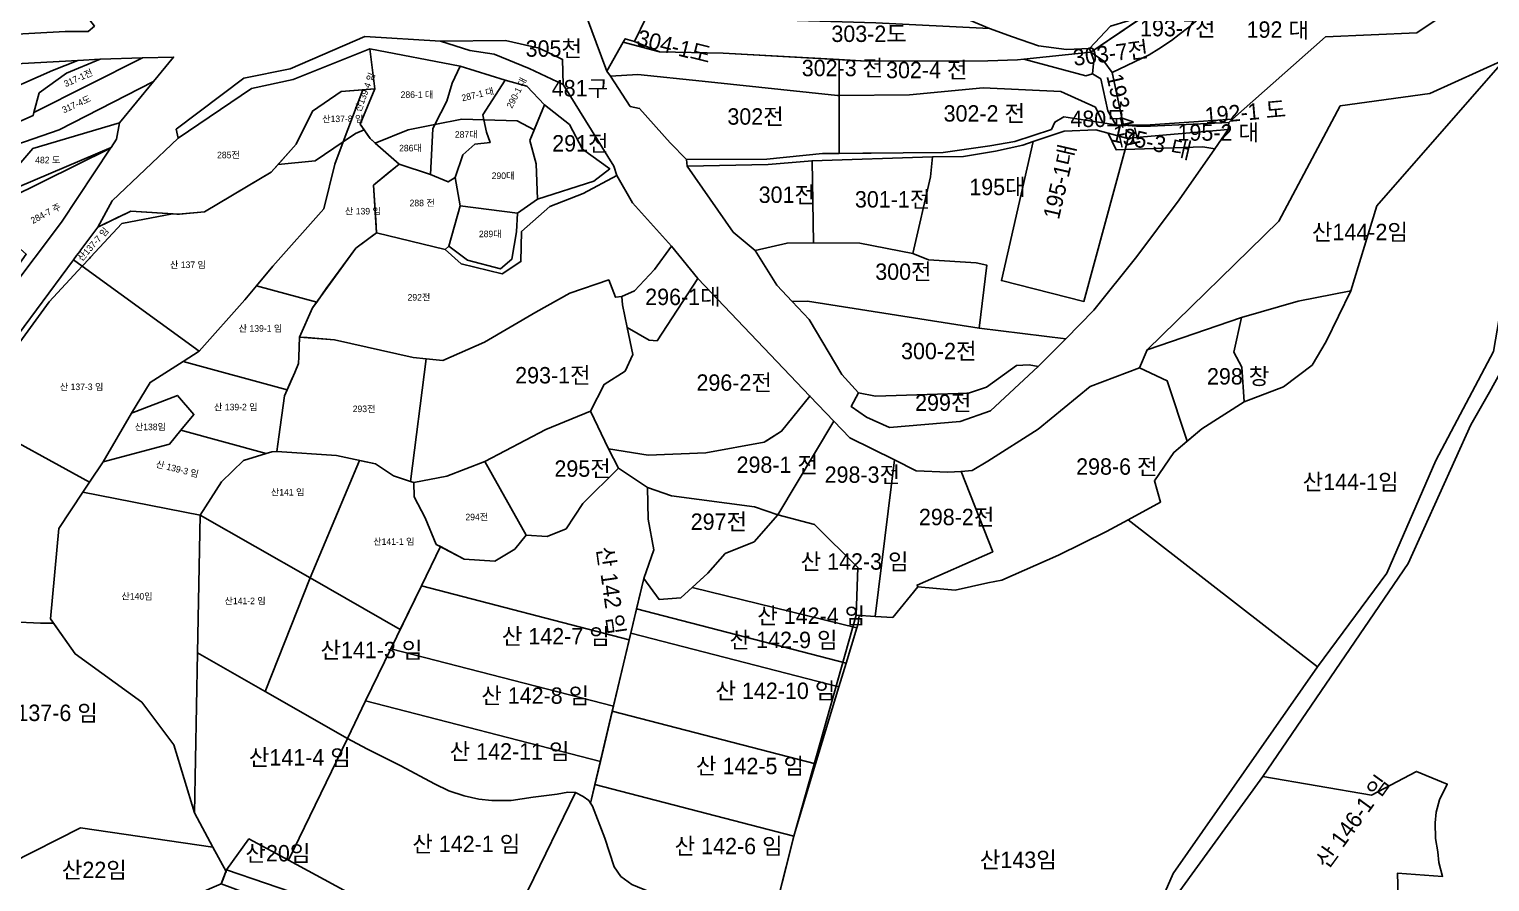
# Model space of a CAD drawing. Header units: metres. Extents: x 245462 to 249549, y 373212 to 377851.
# Drawn here: x 248763.9 to 249209.2, y 375895.3 to 376155.1 of the extents above; entities that cross this region are included whole.
import ezdxf

# ---------------------------------------------------------------- set-up
doc = ezdxf.new("R2010")
doc.units = ezdxf.units.M
doc.layers.add('00_지번', color=6, linetype='Continuous')
doc.layers.add('00_지적', color=6, linetype='Continuous')
doc.styles.get("Standard").update_dxf_attribs({"font": ''})
doc.styles.get('Standard').set_extended_font_data('Gulim')

msp = doc.modelspace()

# ---------------------------------------------------------------- linework, layer by layer
at = {"layer": '00_지적', "linetype": 'Continuous'}
for points in [[(249079.67, 376189.11), (249126.73, 376205.74), (249125.31, 376200.92), (249121.11, 376195.32), (249120.26, 376190.89), (249119.03, 376180.44), (249113.26, 376173.43), (249110.56, 376167.81), (249106.92, 376166.02), (249103.75, 376163.17), (249101.27, 376158.82), (249098.92, 376157.68), (249093.51, 376156.04), (249087.14, 376149.29), (249080.17, 376148.91), (249071.61, 376150.06), (249063.66, 376152.78), (249056.61, 376155.34), (249045.31, 376160.15), (249043.28, 376165.65), (249077.84, 376185.81), (249079.67, 376189.11)], [(248934.78, 376182.12), (248956.96, 376184.67), (248980.15, 376175.98), (248965.73, 376170.46), (248958.84, 376166.44), (248954.93, 376162.04), (248953.22, 376160.12), (248951.95, 376158.69), (248948.44, 376151.42), (248945.6, 376152.21), (248944.99, 376151.13), (248940.04, 376142.34), (248932.14, 376163.41), (248932.91, 376165.3), (248936.21, 376173.45), (248934.78, 376182.12)], [(249102.13, 376157.96), (249115.82, 376164.45), (249135.09, 376174.77), (249154.97, 376184.76), (249165.98, 376184.77), (249171.4, 376182.97), (249173.17, 376181.66), (249170.83, 376180.26), (249168.29, 376180.58), (249158.51, 376180.08), (249150.3, 376178.14), (249143.05, 376175.51), (249136.32, 376171.81), (249129.13, 376165.8), (249117.43, 376155.76), (249114.49, 376153.46), (249112.16, 376151.64), (249108.24, 376149.13), (249105.33, 376147.27), (249094.09, 376141.97), (249091.51, 376145.37), (249087.58, 376148.12), (249102.13, 376157.96)], [(249105.59, 376126.03), (249101.31, 376125.87), (249098.18, 376126), (249097.44, 376126.15), (249094.09, 376141.97), (249105.33, 376147.27), (249108.24, 376149.13), (249112.16, 376151.64), (249114.49, 376153.46), (249117.43, 376155.76), (249129.13, 376165.8), (249136.32, 376171.81), (249143.05, 376175.51), (249150.3, 376178.14), (249158.51, 376180.08), (249168.29, 376180.58), (249170.83, 376180.26), (249175.95, 376179.61), (249191.47, 376168.16), (249199.31, 376162.37), (249186.89, 376153.99), (249159.1, 376152.8), (249130.72, 376127.73), (249105.59, 376126.03)], [(248779.56, 376161.55), (248783.76, 376156.09), (248781.9, 376154.38), (248774.82, 376154.42), (248754.49, 376153.33), (248737.13, 376147.83), (248723.6, 376141.36), (248720.09, 376146.38), (248728.69, 376152.13), (248739.88, 376162.86), (248747.83, 376165.68), (248754.48, 376161.36), (248769.7, 376158.36), (248779.56, 376161.55)], [(248980.91, 376158.26), (249021.96, 376157.1), (249056.61, 376155.34), (249063.66, 376152.78), (249071.61, 376150.06), (249080.17, 376148.91), (249087.14, 376149.29), (249087.58, 376148.12), (249067.08, 376145.97), (249065.2, 376145.77), (249056.18, 376145.5), (249019.16, 376145.41), (248975.51, 376147.82), (248956.08, 376148.2), (248948.44, 376151.42), (248951.95, 376158.69), (248953.22, 376160.12), (248974.58, 376158.43), (248980.91, 376158.26)], [(249102.75, 376158.38), (249087.58, 376148.12), (249087.14, 376149.29), (249093.51, 376156.04)], [(248867.74, 376149.09), (248844.4, 376139.75), (248831.68, 376137.05), (248809.29, 376121.9), (248808.73, 376124.66), (248829.37, 376140.24), (248843.48, 376143.01), (248866.21, 376152.87), (248889.27, 376151.5), (248898.19, 376148.63), (248905.63, 376147.48), (248916.29, 376143.19), (248926.67, 376138.32), (248942.16, 376113.39), (248943.03, 376110.51), (248932.77, 376105.03), (248922.66, 376101.05), (248914, 376093.51), (248913.8, 376084.3), (248908.13, 376080.6), (248895.64, 376083.68), (248890.72, 376088.03), (248891.83, 376088.99), (248897.51, 376084.71), (248907.6, 376082.14), (248911.03, 376085.04), (248912.44, 376093.37), (248912.81, 376099.1), (248918.85, 376103.32), (248936.03, 376108.78), (248940.88, 376112.58), (248932.6, 376118.54), (248928.64, 376126.06), (248920.99, 376132.03), (248915.63, 376137.79), (248909, 376139.59), (248895.27, 376143.85), (248867.74, 376149.09)], [(248869.27, 376136.95), (248858.99, 376136.1), (248850.28, 376130.16), (248845.32, 376120.14), (248837.69, 376111.55), (248817.33, 376099.5), (248809.45, 376098.73), (248794.89, 376099.65), (248784.83, 376094.84), (248789.23, 376102.78), (248809.29, 376121.9), (248831.68, 376137.05), (248844.4, 376139.75), (248867.74, 376149.09), (248869.27, 376136.95)], [(248887.58, 376126.09), (248879.42, 376124.46), (248869.4, 376120.43), (248867.83, 376121.81), (248864.82, 376126.22), (248869.27, 376136.95), (248867.74, 376149.09), (248895.27, 376143.85), (248892.83, 376138.64), (248891.2, 376133.23), (248887.58, 376126.09)], [(248889.27, 376151.5), (248909.15, 376151.63), (248919.4, 376149.3), (248926.5, 376145.93), (248926.67, 376138.32), (248916.29, 376143.19), (248905.63, 376147.48), (248898.19, 376148.63), (248889.27, 376151.5)], [(249010.83, 376134.91), (249010.3, 376134.9), (248969.1, 376139.27), (248949.43, 376141.32), (248941.07, 376140.78), (248940.04, 376142.34), (248944.99, 376151.13), (248956.08, 376148.2), (248975.51, 376147.82), (249010.81, 376145.87), (249010.83, 376134.91)], [(248944.99, 376151.13), (248945.6, 376152.21), (248948.44, 376151.42), (248956.08, 376148.2), (248944.99, 376151.13)], [(249067.08, 376145.97), (249087.58, 376148.12), (249088.49, 376145.65), (249088.06, 376141.53), (249086.06, 376140.88), (249067.08, 376145.97)], [(249087.58, 376148.12), (249091.51, 376145.37), (249094.09, 376141.97), (249097.5, 376125.87), (249095.14, 376126.03), (249092.71, 376130.2), (249090.58, 376139.96), (249088.06, 376141.53), (249088.49, 376145.65), (249087.58, 376148.12)], [(249090.98, 375848.29), (249112.6, 375897.84), (249156.69, 375960.82), (249177.81, 375989.42), (249192.76, 376023.7), (249210.26, 376056.92), (249214.37, 376080.58), (249229.45, 376103.71), (249235.3, 376133.2), (249239, 376148.04)], [(249239, 376148.04), (249248.47, 376138.48), (249245.22, 376135.91), (249243.94, 376132.39), (249242.5, 376130.2), (249233.99, 376101.92), (249220.03, 376079.43), (249219.99, 376064.28), (249209.13, 376044.53), (249203.44, 376034.59), (249184.29, 375992.37), (249139.97, 375927.44), (249114.72, 375892.62)], [(248778.71, 376145.6), (248770.98, 376142.52), (248752.53, 376134.46), (248738.06, 376126.37), (248733.87, 376133.71), (248754.13, 376144.28), (248778.71, 376145.6)], [(248738.06, 376126.37), (248752.53, 376134.46), (248770.98, 376142.52), (248778.71, 376145.6), (248785.53, 376145.97), (248775.26, 376141.74), (248766.92, 376135.69), (248765.32, 376129.79), (248765.06, 376128.82), (248751.91, 376123), (248741.5, 376117.83), (248740.88, 376118.64), (248738.39, 376125.81), (248738.06, 376126.37)], [(248801.77, 376139.16), (248773, 376124.47), (248754.47, 376118.1), (248751.91, 376123), (248765.06, 376128.82), (248765.32, 376129.79), (248798.44, 376146.36), (248807.9, 376146.64), (248801.77, 376139.16)], [(248785.53, 376145.97), (248798.44, 376146.36), (248765.32, 376129.79), (248766.92, 376135.69), (248775.26, 376141.74), (248785.53, 376145.97)], [(248902.52, 376127.5), (248895.8, 376127.72), (248887.58, 376126.09), (248891.2, 376133.23), (248892.83, 376138.64), (248895.27, 376143.85), (248909, 376139.59), (248902.2, 376129.08), (248902.52, 376127.5)], [(249091.25, 376126.61), (249088.94, 376131.35), (249078.42, 376136.12), (249054.69, 376137.27), (249032.22, 376135.12), (249010.83, 376134.91), (249010.81, 376145.87), (249019.16, 376145.41), (249056.18, 376145.5), (249065.2, 376145.77), (249067.08, 376145.97), (249086.06, 376140.88), (249088.06, 376141.53), (249090.58, 376139.96), (249092.71, 376130.2), (249095.14, 376126.03), (249091.25, 376126.61)], [(249213.76, 376145.88), (249220.76, 376146.48), (249235.3, 376133.2), (249229.45, 376103.71), (249214.37, 376080.58), (249210.26, 376056.92), (249192.76, 376023.7), (249177.81, 375989.42), (249156.69, 375960.82), (249098.94, 376005.63), (249108.84, 376011.01), (249106.92, 376017.55), (249112.81, 376026.18), (249121.39, 376033.4), (249134.27, 376041.59), (249146.29, 376046.12), (249155.02, 376052.72), (249159.34, 376060.01), (249166.86, 376075.4), (249174.77, 376101.28), (249213.76, 376145.88)], [(249213.76, 376145.88), (249174.77, 376101.28), (249166.86, 376075.4), (249150.71, 376072.28), (249133.49, 376067.26), (249104.72, 376057.44), (249144.83, 376096.6), (249163.61, 376131.74), (249190.93, 376135.54), (249213.76, 376145.88)], [(248801.77, 376139.16), (248791.44, 376126.55), (248765, 376118.78), (248757.63, 376110.16), (248746.65, 376105.65), (248726.73, 376098.37), (248718.2, 376096.19), (248719.73, 376101.45), (248746.99, 376114.39), (248754.96, 376117.15), (248754.47, 376118.1), (248773, 376124.47), (248801.77, 376139.16)], [(248902.52, 376127.5), (248902.2, 376129.08), (248909, 376139.59), (248915.63, 376137.79), (248920.99, 376132.03), (248917.81, 376124.42), (248912.66, 376127.16), (248902.52, 376127.5)], [(248941.07, 376140.78), (248949.43, 376141.32), (248969.1, 376139.27), (249010.3, 376134.9), (249010.83, 376134.91), (249010.87, 376117.27), (249005.79, 376117.22), (248988.78, 376115.5), (248964.32, 376115.37), (248959.27, 376120.48), (248949.96, 376130.98), (248947.14, 376131.58), (248941.07, 376140.78)], [(248859.63, 376120.79), (248851.11, 376114.99), (248839.78, 376113.9), (248845.32, 376120.14), (248850.28, 376130.16), (248858.99, 376136.1), (248865.6, 376136.65), (248859.63, 376120.79)], [(248866.05, 376124.41), (248863.34, 376123.32), (248859.63, 376120.79), (248865.6, 376136.65), (248869.27, 376136.95), (248864.82, 376126.22), (248866.05, 376124.41)], [(249010.83, 376134.91), (249032.22, 376135.12), (249054.69, 376137.27), (249078.42, 376136.12), (249088.94, 376131.35), (249091.25, 376126.61), (249079.36, 376128.4), (249076.55, 376126.8), (249075.55, 376124.58), (249064.42, 376120.94), (249056.74, 376119.58), (249042.57, 376117.52), (249030.33, 376117.42), (249010.87, 376117.27), (249010.83, 376134.91)], [(248920.99, 376132.03), (248928.64, 376126.06), (248932.6, 376118.54), (248940.88, 376112.58), (248936.03, 376108.78), (248918.85, 376103.32), (248918.48, 376114.13), (248916.48, 376121.23), (248920.99, 376132.03)], [(248791.44, 376126.55), (248790.55, 376121.6), (248788.9, 376119.12), (248760.9, 376107.17), (248730.72, 376092.71), (248731.19, 376090.49), (248720.89, 376085.37), (248720.86, 376087.99), (248720.78, 376094.14), (248718.2, 376096.19), (248726.73, 376098.37), (248746.65, 376105.65), (248757.63, 376110.16), (248765, 376118.78), (248791.44, 376126.55)], [(248869.4, 376120.43), (248879.42, 376124.46), (248887.58, 376126.09), (248886.94, 376124.81), (248886.27, 376110.87), (248876.68, 376114.03), (248869.4, 376120.43)], [(248887.58, 376126.09), (248895.8, 376127.72), (248902.52, 376127.5), (248903.29, 376123.79), (248904.4, 376120.56), (248899.74, 376120.06), (248896.07, 376116.84), (248893.77, 376109.91), (248891.59, 376108.61), (248886.27, 376110.87), (248886.94, 376124.81), (248887.58, 376126.09)], [(248917.81, 376124.42), (248916.48, 376121.23), (248918.48, 376114.13), (248918.85, 376103.32), (248912.81, 376099.1), (248895.24, 376101.26), (248893.77, 376109.91), (248896.07, 376116.84), (248899.74, 376120.06), (248904.4, 376120.56), (248903.29, 376123.79), (248902.52, 376127.5), (248912.66, 376127.16), (248917.81, 376124.42)], [(249095.14, 376126.03), (249097.5, 376125.87), (249101.51, 376125.61), (249105.77, 376125.57), (249129.6, 376126.74), (249129.42, 376124.53), (249098.91, 376121.92), (249098.4, 376121.88), (249089.09, 376124.46), (249079.44, 376124.01), (249069.93, 376120.86), (249066.77, 376119.82), (249058.45, 376117.99), (249048.72, 376116.32), (249039.28, 376116.23), (249002.56, 376115.04), (248989.19, 376113.85), (248964.48, 376113.37), (248964.32, 376115.37), (248988.78, 376115.5), (249005.79, 376117.22), (249030.33, 376117.42), (249042.57, 376117.52), (249056.74, 376119.58), (249064.42, 376120.94), (249075.55, 376124.58), (249076.55, 376126.8), (249079.36, 376128.4), (249095.14, 376126.03)], [(249129.6, 376126.74), (249105.77, 376125.57), (249101.51, 376125.61), (249097.5, 376125.87), (249097.44, 376126.15), (249098.18, 376126), (249101.31, 376125.87), (249105.59, 376126.03), (249130.72, 376127.73), (249129.6, 376126.74)], [(248833.16, 376076.88), (248838.19, 376082.88), (248853.7, 376100.4), (248857.06, 376113.98), (248859.63, 376120.79), (248863.34, 376123.32), (248866.05, 376124.41), (248867.04, 376122.97), (248867.83, 376121.81), (248876.68, 376114.03), (248873.07, 376111.04), (248868.89, 376107.58), (248869.55, 376096.94), (248869.78, 376093.08), (248868.63, 376092.22), (248863.52, 376088.38), (248854.48, 376076.11), (248851.54, 376071.99), (248833.16, 376076.88)], [(249097.98, 376118.47), (249085.45, 376072.19), (249060.31, 376078.54), (249069.93, 376120.86), (249079.44, 376124.01), (249089.09, 376124.46), (249092.81, 376123.43), (249095.27, 376118.38), (249097.98, 376118.47)], [(249097.98, 376118.47), (249095.27, 376118.38), (249092.81, 376123.43), (249098.4, 376121.88), (249098.91, 376121.92), (249097.98, 376118.47)], [(249125.34, 376118.65), (249121.66, 376119.29), (249097.98, 376118.47), (249098.91, 376121.92), (249129.42, 376124.53), (249125.34, 376118.65)], [(248788.71, 376118.84), (248737.06, 376093.4), (248731.19, 376090.49), (248730.72, 376092.71), (248760.9, 376107.17), (248788.9, 376119.12), (248788.71, 376118.84)], [(248756.77, 376073.86), (248754.85, 376075.15), (248762.98, 376086.54), (248754.86, 376093.7), (248740.32, 376086.75), (248737.06, 376093.4), (248788.71, 376118.84), (248773.77, 376096.37), (248757.43, 376074.59), (248756.77, 376073.86)], [(248780.08, 376082.94), (248782.25, 376085.28), (248782.63, 376085.68), (248792.1, 376095.88), (248807.57, 376098.85), (248808.92, 376098.77), (248809.45, 376098.73), (248809.68, 376098.76), (248817.33, 376099.5), (248834.93, 376109.92), (248837.69, 376111.55), (248839.78, 376113.9), (248851.11, 376114.99), (248859.63, 376120.79), (248857.06, 376113.98), (248853.7, 376100.4), (248838.19, 376082.88), (248833.16, 376076.88), (248829.63, 376072.65), (248815.67, 376057.01), (248780.08, 376082.94)], [(249097.98, 376118.47), (249121.66, 376119.29), (249125.34, 376118.65), (249114.53, 376103.08), (249101.53, 376085.83), (249088.43, 376069.51), (249079.92, 376060.78), (249053.52, 376063.99), (249055.83, 376083.26), (249052.62, 376083.9), (249038.08, 376084.88), (249033.31, 376086.74), (249038.64, 376110.15), (249039.28, 376116.23), (249048.72, 376116.32), (249058.45, 376117.99), (249066.77, 376119.82), (249069.93, 376120.86), (249060.31, 376078.54), (249085.45, 376072.19), (249097.98, 376118.47)], [(248876.68, 376114.03), (248886.27, 376110.87), (248891.59, 376108.61), (248893.77, 376109.91), (248895.24, 376101.26), (248891.83, 376088.99), (248890.72, 376088.03), (248869.78, 376093.08), (248868.89, 376107.58), (248876.68, 376114.03)], [(248964.48, 376113.37), (248989.19, 376113.85), (249002.56, 376115.04), (249003.05, 376089.98), (248994.94, 376089.94), (248985.21, 376087.68), (248978.55, 376093.26), (248964.48, 376113.37)], [(249039.28, 376116.23), (249038.64, 376110.15), (249033.31, 376086.74), (249017.1, 376089.95), (249003.05, 376089.98), (249002.56, 376115.04), (249039.28, 376116.23)], [(248943.03, 376110.51), (248947.78, 376102.24), (248959.76, 376089), (248954.54, 376081.94), (248948.39, 376075.41), (248944.59, 376073.67), (248942.63, 376073.46), (248940.58, 376078.72), (248928.68, 376074.69), (248918.34, 376068.94), (248902.73, 376059.72), (248889.98, 376054.14), (248884.88, 376054.69), (248880.93, 376055.12), (248856.96, 376060.52), (248846.3, 376061.31), (248850.3, 376070.25), (248863.52, 376088.38), (248869.78, 376093.08), (248890.72, 376088.03), (248895.64, 376083.68), (248908.13, 376080.6), (248913.8, 376084.3), (248914, 376093.51), (248922.66, 376101.05), (248932.77, 376105.03), (248943.03, 376110.51)], [(248777.42, 376084.88), (248778.37, 376086.16), (248779.31, 376087.42), (248779.64, 376087.86), (248784.83, 376094.84), (248791.05, 376097.81), (248791.94, 376098.24), (248793.51, 376098.99), (248794.89, 376099.65), (248807.57, 376098.85), (248792.1, 376095.88), (248782.63, 376085.68), (248782.25, 376085.28), (248780.08, 376082.94), (248777.42, 376084.88)], [(248895.24, 376101.26), (248912.81, 376099.1), (248912.44, 376093.37), (248911.03, 376085.04), (248907.6, 376082.14), (248897.51, 376084.71), (248891.83, 376088.99), (248895.24, 376101.26)], [(248967.75, 376079.2), (248955.3, 376060.17), (248952.91, 376060.37), (248946.23, 376064.26), (248944.76, 376071.1), (248944.59, 376073.67), (248948.39, 376075.41), (248954.54, 376081.94), (248959.76, 376089), (248967.75, 376079.2)], [(249003.05, 376089.98), (249017.1, 376089.95), (249033.31, 376086.74), (249038.08, 376084.88), (249052.62, 376083.9), (249055.83, 376083.26), (249053.52, 376063.99), (249001.19, 376072.28), (248996.53, 376072.14), (248991.85, 376077.13), (248985.21, 376087.68), (248994.94, 376089.94), (249003.05, 376089.98)], [(248780.08, 376082.94), (248769.97, 376072.04), (248758.57, 376056.37), (248747.67, 376036.07), (248745.46, 376037.28), (248754.74, 376054.39), (248777.42, 376084.88), (248780.08, 376082.94)], [(248795.11, 376038.1), (248786.43, 376023.33), (248782.26, 376017.11), (248748.14, 376035.82), (248747.67, 376036.07), (248758.57, 376056.37), (248769.97, 376072.04), (248780.08, 376082.94), (248815.67, 376057.01), (248810.83, 376053.91), (248800.8, 376047.49), (248795.11, 376038.1)], [(248810.83, 376053.91), (248815.67, 376057.01), (248829.63, 376072.65), (248833.16, 376076.88), (248851.54, 376071.99), (248850.3, 376070.25), (248846.3, 376061.31), (248846.1, 376055.34), (248846.03, 376053.23), (248844.86, 376050.56), (248844.43, 376049.57), (248844.19, 376049.02), (248842.52, 376045.2), (248810.83, 376053.91)], [(248946.23, 376064.26), (248947.92, 376056.01), (248945.6, 376050.93), (248939.15, 376046.89), (248934.99, 376038.78), (248921.45, 376033.1), (248902.8, 376023.39), (248891.27, 376018.98), (248881.18, 376016.97), (248880.13, 376017.33), (248884.88, 376054.69), (248889.98, 376054.14), (248902.73, 376059.72), (248918.34, 376068.94), (248928.68, 376074.69), (248940.58, 376078.72), (248942.63, 376073.46), (248944.59, 376073.67), (248944.76, 376071.1), (248946.23, 376064.26)], [(248946.23, 376064.26), (248952.91, 376060.37), (248955.3, 376060.17), (248967.75, 376079.2), (249001.93, 376043.33), (248993.27, 376032.63), (248987.95, 376029.24), (248970.13, 376026.01), (248952.58, 376025.38), (248940.55, 376027.22), (248934.99, 376038.78), (248939.15, 376046.89), (248945.6, 376050.93), (248947.92, 376056.01), (248946.23, 376064.26)], [(248996.53, 376072.14), (249001.19, 376072.28), (249053.52, 376063.99), (249079.92, 376060.78), (249071.53, 376052.33), (249068.73, 376052.88), (249064.85, 376052.65), (249055.76, 376046.08), (249050.3, 376044.26), (249021.92, 376043.33), (249016.74, 376044.29), (249011.67, 376049.92), (249001.72, 376066.63), (248996.53, 376072.14)], [(249102.38, 376051.9), (249104.72, 376057.44), (249133.49, 376067.26), (249131.17, 376056.74), (249133.63, 376052.1), (249134.27, 376041.59), (249121.39, 376033.4), (249116.92, 376029.64), (249110.83, 376047.97), (249102.38, 376051.9)], [(248839.98, 376030.87), (248841.72, 376043.37), (248842.52, 376045.2), (248844.86, 376050.56), (248846.03, 376053.23), (248846.1, 376055.34), (248846.3, 376061.31), (248848.66, 376061.14), (248856.96, 376060.52), (248880.93, 376055.12), (248884.88, 376054.69), (248880.13, 376017.33), (248875, 376019.07), (248869.46, 376022.71), (248857.55, 376025.24), (248839.36, 376026.47), (248839.98, 376030.87)], [(248842.52, 376045.2), (248841.72, 376043.37), (248839.98, 376030.87), (248839.36, 376026.47), (248837.84, 376026.39), (248836.16, 376025.86), (248810.16, 376032.96), (248814.14, 376037.76), (248809.08, 376043.54), (248795.11, 376038.1), (248800.8, 376047.49), (248810.83, 376053.91), (248842.52, 376045.2)], [(249071.53, 376052.33), (249056.93, 376038.82), (249047.72, 376035.55), (249026.21, 376033.81), (249019.13, 376036.88), (249014.53, 376040.12), (249016.74, 376044.29), (249021.92, 376043.33), (249050.3, 376044.26), (249055.76, 376046.08), (249064.85, 376052.65), (249068.73, 376052.88), (249071.53, 376052.33)], [(249116.92, 376029.64), (249112.81, 376026.18), (249106.92, 376017.55), (249108.84, 376011.01), (249098.94, 376005.63), (249092.32, 376002.03), (249077.65, 375994.81), (249060.45, 375987.23), (249056.18, 375986.44), (249046.16, 375984.17), (249034.76, 375985.26), (249034.6, 375985.75), (249057.65, 375995.89), (249048.01, 376020.4), (249051.37, 376020.65), (249056.18, 376023.54), (249071.51, 376033.26), (249087.31, 376046.28), (249102.38, 376051.9), (249110.83, 376047.97), (249116.92, 376029.64)], [(248810.16, 376032.96), (248806.63, 376028.7), (248786.43, 376023.33), (248795.11, 376038.1), (248809.08, 376043.54), (248814.14, 376037.76), (248810.16, 376032.96)], [(249009.22, 376035.64), (248992.14, 376007.18), (248984.99, 376009.54), (248959.73, 376012.89), (248952.38, 376015.47), (248943.59, 376021.39), (248940.55, 376027.22), (248952.58, 376025.38), (248970.13, 376026.01), (248987.95, 376029.24), (248988.63, 376029.67), (248993.27, 376032.63), (249001.93, 376043.33), (249009.22, 376035.64)], [(248940.55, 376027.22), (248943.59, 376021.39), (248932.64, 376010.59), (248927.59, 376002.9), (248921.76, 376000.52), (248915.4, 376000.95), (248902.8, 376023.39), (248921.45, 376033.1), (248934.99, 376038.78), (248940.55, 376027.22)], [(248770.43, 375975.41), (248771.32, 375974.14), (248771.16, 375974.14), (248767.3, 375974.14), (248750.01, 375974.97), (248744.09, 375974.74), (248718.67, 375989.56), (248722.09, 375994.17), (248728.97, 376006.85), (248731.34, 376005.66), (248747.67, 376036.07), (248748.14, 376035.82), (248782.26, 376017.11), (248780.23, 376014.09), (248772.97, 376002.96), (248770.43, 375975.41)], [(248780.23, 376014.09), (248782.26, 376017.11), (248786.43, 376023.33), (248806.63, 376028.7), (248810.16, 376032.96), (248836.16, 376025.86), (248829.24, 376023.66), (248822.54, 376017.2), (248816.06, 376007.07), (248780.23, 376014.09)], [(249009.22, 376035.64), (249014.1, 376030.58), (249027.71, 376023.9), (249021.81, 375976.19), (249016.03, 375976.54), (249016.47, 375991.07), (249003.32, 376004.23), (248992.14, 376007.18), (249009.22, 376035.64)], [(248816.06, 376007.07), (248822.54, 376017.2), (248829.24, 376023.66), (248836.16, 376025.86), (248837.84, 376026.39), (248839.36, 376026.47), (248857.55, 376025.24), (248869.46, 376022.71), (248864.57, 376023.75), (248849.51, 375987.95), (248816.06, 376007.07)], [(248849.51, 375987.95), (248864.57, 376023.75), (248869.46, 376022.71), (248875, 376019.07), (248880.13, 376017.33), (248881.18, 376016.97), (248881.24, 376012.65), (248884.62, 376006.21), (248887.94, 375998.16), (248889.26, 375997.46), (248883.46, 375985.51), (248877.02, 375972.23), (248849.51, 375987.95)], [(248902.8, 376023.39), (248915.4, 376000.95), (248911.98, 375996.7), (248905.86, 375993.05), (248896.51, 375993.61), (248887.94, 375998.16), (248884.62, 376006.21), (248881.24, 376012.65), (248881.18, 376016.97), (248891.27, 376018.98), (248902.8, 376023.39)], [(249027.71, 376023.9), (249034.3, 376020.6), (249043.95, 376020.11), (249048.01, 376020.4), (249057.65, 375995.89), (249034.6, 375985.75), (249034.76, 375985.26), (249027.14, 375975.86), (249021.81, 375976.19), (249027.71, 376023.9)], [(248946.83, 375969.09), (248883.46, 375985.51), (248889.26, 375997.46), (248896.51, 375993.61), (248905.86, 375993.05), (248911.98, 375996.7), (248915.4, 376000.95), (248921.76, 376000.52), (248927.59, 376002.9), (248932.64, 376010.59), (248943.59, 376021.39), (248952.38, 376015.47), (248952.57, 376005.81), (248954.3, 375996.52), (248951.25, 375987.72), (248946.83, 375969.09)], [(248952.38, 376015.47), (248959.73, 376012.89), (248984.99, 376009.54), (248992.14, 376007.18), (248984.87, 375998.91), (248976.08, 375995.32), (248970.77, 375989.38), (248962.54, 375981.83), (248955.95, 375981.39), (248951.25, 375987.72), (248954.3, 375996.52), (248952.57, 376005.81), (248952.38, 376015.47)], [(248770.43, 375975.41), (248772.97, 376002.96), (248780.23, 376014.09), (248816.06, 376007.07), (248815.25, 375965.15), (248814.3, 375916.32), (248807.99, 375937.02), (248798.19, 375950.03), (248777.89, 375964.78), (248770.43, 375975.41)], [(248815.25, 375965.15), (248816.06, 376007.07), (248849.51, 375987.95), (248835.85, 375953.36), (248815.25, 375965.15)], [(249003.32, 376004.23), (249016.47, 375991.07), (249016.03, 375976.54), (249016.89, 375976.49), (249016.57, 375973.99), (249016.19, 375972.74), (248966.05, 375985.05), (248970.77, 375989.38), (248976.08, 375995.32), (248984.87, 375998.91), (248992.14, 376007.18), (249003.32, 376004.23)], [(249098.94, 376005.63), (249156.69, 375960.82), (249112.6, 375897.84), (249090.98, 375848.29), (249065.73, 375823.78), (249055.95, 375831.59), (249052.16, 375834.61), (249039.34, 375844.85), (249012.6, 375843.55), (248982.08, 375849.81), (248997.2, 375909.96), (249016.03, 375976.54), (249021.81, 375976.19), (249027.14, 375975.86), (249034.76, 375985.26), (249046.16, 375984.17), (249056.18, 375986.44), (249060.45, 375987.23), (249077.65, 375994.81), (249092.32, 376002.03), (249098.94, 376005.63)], [(248835.85, 375953.36), (248849.51, 375987.95), (248877.02, 375972.23), (248883.46, 375985.51), (248874.17, 375966.35), (248866.47, 375950.48), (248860.91, 375939.01), (248835.85, 375953.36)], [(248949.06, 375978.49), (248951.25, 375987.72), (248955.95, 375981.39), (248962.54, 375981.83), (248966.05, 375985.05), (249016.19, 375972.74), (249012.93, 375961.96), (248949.06, 375978.49)], [(248874.17, 375966.35), (248883.46, 375985.51), (248946.83, 375969.09), (248942.02, 375948.8), (248874.17, 375966.35)], [(248750.01, 375974.97), (248767.3, 375974.14), (248771.16, 375974.14), (248771.32, 375974.14), (248777.89, 375964.78), (248798.19, 375950.03), (248807.99, 375937.02), (248814.3, 375916.32), (248819.9, 375905.9), (248779.52, 375911.77), (248758.35, 375901.02)], [(249010.75, 375954.73), (248947.32, 375971.14), (248949.06, 375978.49), (249012.93, 375961.96), (249010.75, 375954.73)], [(249010.75, 375954.73), (249003.65, 375931.26), (248941.66, 375947.3), (248947.32, 375971.14), (249010.75, 375954.73)], [(248866.47, 375950.48), (248874.17, 375966.35), (248942.02, 375948.8), (248938.02, 375931.95), (248866.47, 375950.48)], [(248814.3, 375916.32), (248815.25, 375965.15), (248835.85, 375953.36), (248860.91, 375939.01), (248842.91, 375901.93), (248830.9, 375908.42), (248824.09, 375898.93), (248823.81, 375898.21), (248823.9, 375898.45), (248819.9, 375905.9), (248814.3, 375916.32)], [(248866.47, 375950.48), (248938.02, 375931.95), (248935.01, 375919.26), (248934.48, 375920.06), (248932.82, 375921.37), (248930.41, 375922.54), (248928.13, 375922.61), (248924.83, 375922.06), (248917.52, 375921.1), (248910.87, 375920.13), (248904.94, 375920.07), (248900.95, 375920.55), (248896.47, 375921.51), (248891.85, 375923.03), (248887.51, 375925.23), (248877.21, 375930.68), (248866.8, 375935.85), (248860.91, 375939.01), (248866.47, 375950.48)], [(249003.65, 375931.26), (248997.2, 375909.96), (248997.02, 375909.24), (248936.36, 375924.94), (248941.66, 375947.3), (249003.65, 375931.26)], [(248842.91, 375901.93), (248860.91, 375939.01), (248866.8, 375935.85), (248877.21, 375930.68), (248887.51, 375925.23), (248891.85, 375923.03), (248896.47, 375921.51), (248900.95, 375920.55), (248904.94, 375920.07), (248910.87, 375920.13), (248917.52, 375921.1), (248924.83, 375922.06), (248928.13, 375922.61), (248930.41, 375922.54), (248901.39, 375862.84), (248898.82, 375862.94), (248874.29, 375884.98), (248842.91, 375901.93)], [(249195.84, 375883.76), (249194.72, 375880.98), (249192.88, 375877.04), (249190.62, 375873.94), (249189.17, 375872.36), (249114.72, 375892.62), (249139.97, 375927.44), (249173.14, 375921.72), (249186.81, 375928.96), (249196.21, 375925.1), (249193.85, 375920.26), (249192.86, 375916.58), (249192.56, 375913.3), (249192.66, 375908.52), (249193.35, 375904.45), (249193.67, 375901.19), (249194.8, 375896.97), (249181.04, 375897.92), (249181.45, 375884.06), (249195.84, 375883.76)], [(248930.41, 375922.54), (248932.82, 375921.37), (248934.48, 375920.06), (248935.58, 375918.41), (248939.4, 375908.67), (248942.28, 375899.92), (248944.28, 375896.97), (248947.63, 375894.56), (248953.26, 375892.15), (248959.69, 375890.28), (248970, 375890.28), (248982.59, 375890.01), (248992.37, 375890.77), (248981.91, 375849.14), (248922.13, 375860.04), (248922.43, 375862.03), (248901.39, 375862.84), (248930.41, 375922.54)], [(248997.02, 375909.24), (248992.37, 375890.77), (248982.59, 375890.01), (248970, 375890.28), (248959.69, 375890.28), (248953.26, 375892.15), (248947.63, 375894.56), (248944.28, 375896.97), (248942.28, 375899.92), (248939.4, 375908.67), (248935.58, 375918.41), (248935.01, 375919.26), (248936.36, 375924.94), (248997.02, 375909.24)], [(248822.44, 375894.67), (248814.4, 375891.22), (248812.6, 375887.86), (248798.52, 375892.19), (248798.27, 375890.53), (248795.85, 375888.65), (248754.22, 375876.4), (248752.52, 375875.9), (248758.35, 375901.02), (248779.52, 375911.77), (248819.9, 375905.9), (248823.9, 375898.45), (248823.68, 375897.87), (248822.99, 375896.1), (248822.44, 375894.67)], [(248824.09, 375898.93), (248830.9, 375908.42), (248842.91, 375901.93), (248874.29, 375884.98), (248873.86, 375884.01), (248871.69, 375879.23), (248847.85, 375890.81), (248824.09, 375898.93)], [(248824.09, 375898.93), (248847.85, 375890.81), (248871.69, 375879.23), (248870.77, 375876.73), (248822.44, 375894.67), (248824.09, 375898.93)]]:
    msp.add_lwpolyline(points, dxfattribs=at)

# ---------------------------------------------------------------- texts
at = {"layer": '00_지번', "attachment_point": 7}
for s, insert, char_height in [('193-7전', (249102.55, 376152.55), 5), ('192 대', (249135.04, 376151.98), 5), ('303-2도', (249008.46, 376151.16), 5), ('305천', (248915.24, 376146.34), 5), ('302-3 전', (248999.43, 376140.41), 5), ('302-4 전', (249025.13, 376139.8), 5), ('481구', (248923.21, 376134.11), 5), ('286-1 대', (248877.14, 376133.97), 2), ('302전', (248976.75, 376125.63), 5), ('302-2 전', (249042.67, 376126.57), 5), ('480도', (249081.32, 376125.24), 5), ('산137-8 임', (248853.21, 376126.63), 2), ('195-2 대', (249113.98, 376120.61), 5), ('287대', (248893.67, 376121.83), 2), ('291전', (248923.35, 376117.46), 5), ('285전', (248821.18, 376115.64), 2), ('286대', (248876.67, 376117.67), 2), ('482 도', (248765.73, 376114.22), 2), ('290대', (248904.9, 376109.25), 2), ('195대', (249050.51, 376104.02), 5), ('288 전', (248879.87, 376101.01), 2), ('301전', (248986.29, 376101.79), 5), ('301-1전', (249015.63, 376100.39), 5), ('산 139 임', (248860.15, 376098.49), 2), ('산144-2임', (249154.95, 376090.37), 5), ('289대', (248901, 376091.53), 2), ('산 137 임', (248806.82, 376082.16), 2), ('300전', (249021.83, 376078.35), 5), ('296-1대', (248951.7, 376070.53), 5), ('292전', (248879.26, 376072.27), 2), ('산 139-1 임', (248827.76, 376062.76), 2), ('300-2전', (249029.7, 376054.16), 5), ('293-1전', (248912.06, 376046.79), 5), ('296-2전', (248967.32, 376044.55), 5), ('298 창', (249122.96, 376046.34), 5), ('산 137-3 임', (248773.23, 376044.97), 2), ('산 139-2 임', (248820.24, 376038.8), 2), ('299전', (249033.98, 376038.44), 5), ('293전', (248862.53, 376038.28), 2), ('산138임', (248796.09, 376032.76), 2), ('295전', (248924.02, 376018.35), 5), ('298-1 전', (248979.55, 376019.52), 5), ('298-6 전', (249083.07, 376018.97), 5), ('298-3전', (249006.4, 376016.51), 5), ('산144-1임', (249152.13, 376014.25), 5), ('산141 임', (248837.57, 376012.85), 2), ('294전', (248896.89, 376005.32), 2), ('297전', (248965.57, 376002.17), 5), ('298-2전', (249035.14, 376003.59), 5), ('산141-1 임', (248868.78, 375997.82), 2), ('산 142-3 임', (248999.07, 375989.98), 5), ('산140임', (248792.01, 375981.14), 2), ('산141-2 임', (248823.44, 375979.74), 2), ('산 142-4 임', (248985.85, 375973.46), 5), ('산 142-7 임', (248907.99, 375967.21), 5), ('산 142-9 임', (248977.42, 375966.09), 5), ('산141-3 임', (248852.68, 375963.01), 5), ('산 142-10 임', (248973.11, 375950.59), 5), ('산 142-8 임', (248901.71, 375949.11), 5), ('산 137-6 임', (248751.92, 375943.87), 5), ('산141-4 임', (248830.86, 375930.3), 5), ('산 142-11 임', (248892.08, 375932.11), 5), ('산 142-5 임', (248967.19, 375927.67), 5), ('산 142-1 임', (248880.69, 375903.92), 5), ('산 142-6 임', (248960.67, 375903.27), 5), ('산20임', (248829.8, 375901.09), 5), ('산143임', (249053.71, 375899.1), 5), ('산22임', (248773.84, 375896.01), 5)]:
    msp.add_mtext(s, dxfattribs=dict(at, insert=insert, char_height=char_height))
for s, insert, char_height, rotation in [('304-1도', (248948.76, 376150.19), 5, 346), ('303-7전', (249082.51, 376143.53), 5, 7), ('317-1전', (248775.1, 376137.29), 2, 24), ('산139-4 임', (248865.08, 376129.63), 2, 69), ('290-1 대', (248911.29, 376130.7), 2, 63), ('193-4전', (249091.85, 376140.81), 5, 283), ('317-4도', (248774.47, 376129.44), 2, 24), ('287-1 대', (248896.03, 376132.92), 2, 13), ('192-1 도', (249122.53, 376126.19), 5, 5), ('195-3 대', (249093.28, 376120.57), 5, 347), ('195-1대', (249078.33, 376096.8), 5, 77), ('284-7 주', (248765.12, 376095.55), 2, 28), ('산137-7 임', (248780.05, 376084.12), 2, 48), ('산 139-3 임', (248802.34, 376021.56), 2, 346), ('산 142 임', (248936.5, 375997.06), 5, 278), ('산 146-1 임', (249159.98, 375898.64), 5, 54)]:
    msp.add_mtext(s, dxfattribs=dict(at, insert=insert, char_height=char_height, rotation=rotation))

doc.saveas('drawing.dxf')
